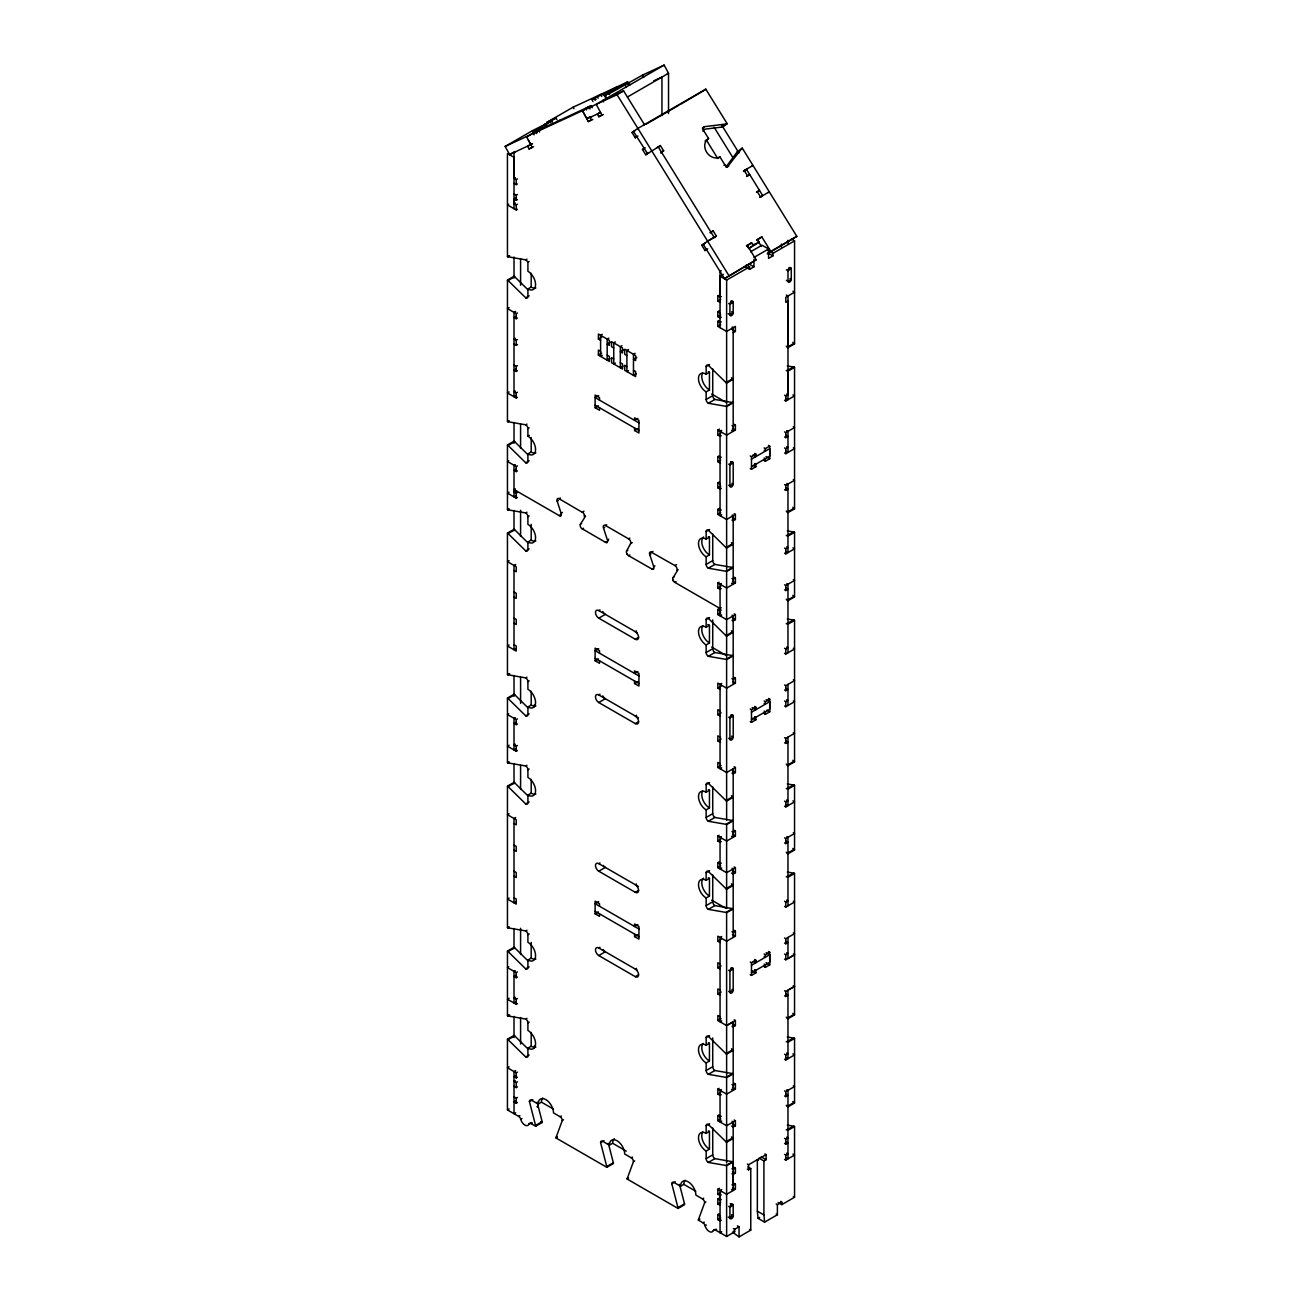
<?xml version="1.0" encoding="UTF-8"?>
<svg xmlns="http://www.w3.org/2000/svg" width="1302" height="1302" viewBox="0 0 1302 1302"><rect width="100%" height="100%" fill="white"/><g stroke="black" fill="none" stroke-linecap="round" stroke-linejoin="round"><path stroke-width="1.5" d="M527.88 1048.859L514.664 1035.887A3.092 1.79 60 0 0 514.03 1035.416L507.454 1039.208L507.438 1109.922L518.652 1116.4A3.092 1.79 60 0 1 520.719 1119.281A6.201 3.581 60 0 0 524.852 1125.042A6.201 3.581 60 0 0 528.986 1124.049A3.092 1.79 60 0 1 531.053 1123.561L532.274 1122.845M517.447 204.202L516.227 204.902L514.03 203.649L514.03 199.011L516.08 197.823M517.447 178.895L516.227 179.595L514.03 178.341L514.03 152.529L515.267 151.813M720.055 1205.261L717.841 1203.992L717.841 1198.93L720.039 1200.2L720.039 1195.562L721.259 1194.845M720.055 302.341L717.841 301.071L717.841 296.01L720.039 297.279L720.039 271.467L721.259 270.751M731.545 1189.54L733.189 1190.5L733.189 1161.937L726.614 1165.746L726.63 1236.477L734.67 1231.838L734.67 1229.316L739.048 1226.777L739.048 1236.9L732.473 1232.148M786.245 511.051L787.336 512.125A3.092 1.79 60 0 0 787.97 512.597L794.545 508.805L794.545 367.343L787.97 371.151L787.97 399.698L785.773 398.428M791.274 238.966L794.562 240.87L794.545 343.858L787.97 347.65L787.987 296.026L786.343 295.066M649.552 553.285L649.552 553.285A2.995 1.725 60 0 1 649.617 552.845L649.649 552.699M673.46 580.985A3.027 1.758 60 0 1 673.167 580.48L672.841 579.618A3.092 1.79 60 0 1 672.695 578.267L678.098 569.576M606.878 542.543A3.19 1.839 60 0 0 607.171 542.381L607.627 541.502A3.092 1.79 60 0 0 607.643 540.721L603.477 527.928A3.092 1.79 60 0 1 605.056 525.259L629.012 539.093A3.092 1.79 60 0 1 630.591 543.569L626.474 551.267A3.092 1.79 60 0 0 628.329 555.498L652.416 569.316A3.092 1.79 60 0 0 653.864 567.086L649.747 554.636A3.092 1.79 60 0 1 650.805 551.869L675.282 565.8A3.092 1.79 60 0 1 676.861 570.292M607.318 542.218L607.171 542.381A3.092 1.79 60 0 1 605.739 542.462L581.636 528.449A3.092 1.79 60 0 1 580.204 524.56L585.542 516.145M608.327 1143.319L613.34 1162.751A3.092 1.79 60 0 1 613.437 1163.532L606.862 1167.324L556.019 1137.981A3.092 1.79 60 0 1 556.1 1137.313L562.285 1120.501L563.506 1119.785M679.514 1184.413L684.527 1203.862A3.092 1.79 60 0 1 684.624 1204.627L678.049 1208.435L627.206 1179.075A3.092 1.79 60 0 1 627.287 1178.408L633.472 1161.612L634.692 1160.896M716.637 1229.283L715.416 1229.999A3.092 1.79 60 0 0 713.35 1230.504A6.201 3.581 60 0 1 709.216 1231.48A6.201 3.581 60 0 1 705.082 1225.719A3.092 1.79 60 0 0 703.015 1222.838L698.393 1220.169A3.092 1.79 60 0 1 698.49 1219.502L704.659 1202.706L705.896 1201.99M561.178 515.299L561.048 515.494A3.141 1.807 60 0 1 560.495 515.869M725.898 167.112L737.323 151.716A3.092 2.523 54.8 0 1 737.876 151.244M727.021 167.372L741.717 148.607A3.092 2.523 54.8 0 1 742.286 148.135L796.824 236.346L768.115 253.467M637.589 128.572L705.798 89.154L727.167 123.69L722.756 126.799A3.092 2.523 54.8 0 1 722.073 127.043L702.624 129.468M532.502 143.806L509.57 154.58L505.176 146.41L617.034 94.688L637.866 128.377L632.007 132.511L635.262 137.784L637.947 136.026M707.328 241.342L716.377 236.101L713.122 230.828L710.095 232.667M643.334 125.366L644.441 124.585L623.609 90.896L602.777 100.531L603.51 101.898M703.601 90.717L680.181 104.518M703.877 90.522L705.798 89.154M648.868 152.79L645.759 154.775L642.504 149.502L643.969 148.461M645.759 154.775L660.391 145.58L663.646 150.837L660.895 152.773M657.103 147.614L658.194 146.833L714.18 237.355L713.073 238.136M658.194 147.126L660.391 145.58M660.635 152.692L663.646 150.837M702.315 128.068L704.236 126.701L726.467 123.95A3.092 2.523 54.8 0 0 727.167 123.69M702.852 131.193L703.682 130.607A3.092 2.523 54.8 0 1 704.236 126.701M722.073 127.043L726.467 123.95M705.066 141.023A10.855 8.837 54.8 0 1 706.368 140.063L708.565 138.5L703.682 130.607M728.664 166.217A3.092 2.523 54.8 0 1 724.856 164.849L719.973 156.94L717.76 158.486L706.368 140.063M737.323 151.716L742.286 148.135M724.026 165.419L724.856 164.849M743.409 171.115L746.42 169.26L762.712 195.609L760.514 197.155M751.889 166.249L752.995 165.468L744.223 170.529L747.494 175.803L746.664 176.388M746.925 176.47L749.675 174.533L747.494 175.803M756.429 192.175L759.457 190.336L756.983 192.078M759.684 197.448L769.287 191.801L768.18 192.582M710.371 232.765L713.122 230.828M707.702 248.812L705 250.554L701.745 245.297L708.158 240.837M714.18 237.648L716.377 236.101M705 250.554L706.465 249.528M746.388 245.899L751.596 242.79L753.223 245.427L748.829 248.519L748.015 247.217M746.648 246.208L751.596 242.79M756.608 240.007L761.816 236.883L770.784 251.367L767.203 253.89M757.146 240.138L761.816 236.883M748.829 248.519L759.066 242.042L757.438 239.422M703.21 244.255L724.482 278.661L756.169 259.814L747.218 245.313M756.169 259.814L724.482 278.661M633.472 131.486L647.501 153.538M628.752 84.012L627.662 81.961L603.64 95.371L609.727 93.418L642.781 74.979L664.134 65.1L668.528 73.286L668.528 113.551M708.695 240.528L709.802 239.893M710.339 239.568L711.445 238.933M711.982 238.624L713.089 237.989M505.176 146.41L532.469 130.656L545.798 123.983L546.628 125.513M547.898 123.755L547.068 122.209L573.108 107.187L627.662 81.961M545.001 126.261L544.171 124.732L550.03 121.363L556.035 118.075L556.865 119.605M534.764 130.884L549.379 122.453M526.724 137.084L535.22 131.502L536.326 133.553M592.98 101.556L591.889 99.505L600.661 94.444L601.752 96.494M591.889 99.505L597.341 96.739L598.155 98.268M604.258 93.532L616.936 86.925L617.766 88.455M582.987 110.377L582.71 111.191M592.784 119.377L588.309 121.591L582.433 110.686L591.206 105.625L592.296 107.675M664.134 65.1L596.202 104.323L602.061 115.227L603.298 114.527M509.57 154.58L514.697 151.634M531.704 143.887L527.603 146.263L529.068 148.981L533.56 146.768M617.034 94.688L623.609 90.896M529.068 148.981L531.932 147.321M586.567 118.352L590.669 116.659M591.32 116.643L590.099 117.359L591.564 120.093M599.799 112.59L597.341 114.006L598.806 116.741L602.061 115.227M627.483 96.983L668.528 73.286L667.194 73.905M588.309 121.591L591.596 119.703M598.806 116.741L602.094 114.836M514.03 178.341L515.267 177.625M514.013 183.387L516.227 184.656L517.447 183.956M514.013 193.933L516.227 195.202L517.447 194.503M646.199 124.129L678.765 105.332M632.007 132.511L634.871 130.851M508.691 204.202L507.454 204.902L516.227 209.964L517.447 209.264M514.03 199.011L516.227 200.264L517.447 199.564M514.03 203.649L515.267 202.933M635.262 137.784L637.313 136.596M642.504 149.502L645.206 147.761M514.013 208.694L514.013 157.33L507.438 153.538L507.454 256.559L508.691 255.843M507.454 256.559A3.092 1.79 60 0 0 508.089 256.803L509.733 255.859M508.089 256.803L525.715 259.863L526.952 259.147M527.88 289.695L514.664 276.724A3.092 1.79 60 0 0 514.03 276.252L507.454 280.044A3.092 1.79 60 0 1 508.089 280.516L525.715 297.816A3.092 1.79 60 0 0 527.912 296.563L527.912 288.963A10.855 6.266 60 0 0 535.578 284.536A10.855 6.266 60 0 0 527.912 271.255L527.912 262.207L529.149 261.49M508.089 280.516L514.664 276.724M527.912 288.963L531.2 287.075A10.855 6.266 60 0 0 535.887 287.921M743.849 171.506L747.136 169.602M509.082 307.63L507.438 308.59L516.227 313.652L517.447 312.952M525.715 297.816L529.149 295.847M515.657 311.438L514.013 312.382L514.013 396.736L516.194 395.466M516.08 316.272L514.03 317.46L516.227 318.713L517.447 318.014M515.267 338.26L514.03 338.959L516.227 340.229L517.447 339.513M514.03 344.021L516.227 345.29L517.447 344.574M701.745 245.297L704.854 243.311M514.03 365.113L516.227 366.383L517.447 365.667M516.08 368.987L514.03 370.175L516.227 371.444L517.447 370.728M753.223 245.427L759.066 242.042M602.24 334.354L600.596 335.298L600.596 356.39L602.24 355.43M610.459 342.263L607.171 344.151L609.369 345.421L609.369 340.359L598.399 334.028L598.399 339.09L601.687 337.202M750.636 251.758L761.995 245.199L768.571 248.991L768.571 258.398L772.949 255.876L772.949 253.337L794.562 240.87M509.082 391.983L507.438 392.944L516.227 398.005L517.447 397.305M515.267 390.974L514.03 391.69L516.227 392.944L517.447 392.244M608.815 338.146L607.171 339.09L607.171 360.182L609.906 358.603M720.055 327.648L720.055 276.284L723.326 274.397M753.956 257.438L768.571 248.991M770.784 251.367L796.824 236.346M615.39 341.938L613.747 342.898L613.747 363.974L615.39 363.03M720.055 276.284L726.63 280.093L749.578 266.845L749.578 269.368L753.956 266.845L753.956 259.31M600.596 351.328L598.399 350.059L598.399 355.12L601.687 353.216M621.965 345.73L620.322 346.69L620.322 367.766L623.056 366.188M623.609 349.847L620.322 351.752L622.502 353.005L622.502 347.943L611.549 341.629L611.549 346.69L613.747 347.943M717.841 296.01L719.485 295.049M628.54 349.538L626.897 350.482L626.897 371.575L628.54 370.614M720.039 297.279L721.259 296.563M507.454 280.044L507.454 421.506L508.691 420.79M507.454 421.506A3.092 1.79 60 0 0 508.089 421.75L509.31 421.051M717.841 301.071L720.722 299.411M635.116 353.33L633.472 354.274L633.472 375.367L636.206 373.788M636.759 357.448L633.472 359.336L635.653 360.605L635.653 355.544L624.7 349.213L624.7 354.274L626.897 355.544M721.259 317.232L720.039 317.932L717.841 316.679L717.841 311.617L719.485 310.657M508.089 421.75L525.715 424.81L526.952 424.094M717.841 316.679L720.722 315.019M527.88 454.642L514.664 441.671A3.092 1.79 60 0 0 514.03 441.199L507.454 444.991A3.092 1.79 60 0 1 508.089 445.463L525.715 462.763A3.092 1.79 60 0 0 527.912 461.51L527.912 453.91A10.855 6.266 60 0 0 535.578 449.483A10.855 6.266 60 0 0 527.912 436.203L527.912 428.602L529.149 427.902M733.205 332.71L735.386 331.44L735.386 326.379L726.614 331.44L717.841 326.379L717.841 321.317L719.078 320.601M733.205 312.773A2.327 1.335 -60 0 1 731.561 315.621A2.327 1.335 -60 0 1 729.917 314.677L729.917 304.131A2.327 1.335 -60 0 1 731.561 301.283A2.327 1.335 -60 0 1 733.205 302.227L733.172 312.871L729.901 314.775L728.274 313.717M787.987 281.265L791.274 279.36L791.274 268.7A2.327 1.335 -60 0 0 789.63 267.756A2.327 1.335 -60 0 0 787.987 270.604L787.987 281.265L786.343 280.304M721.259 321.871L720.039 322.57L717.841 321.317M508.089 445.463L514.664 441.671M527.912 436.203L529.344 435.373M717.841 326.379L720.722 324.719M598.627 395.564L595.112 397.582L638.94 422.89M599.506 400.121L599.506 397.582L595.112 395.059L595.112 407.705L598.399 405.817M508.691 460.778L507.438 461.478L516.227 466.539L517.447 465.839M527.912 453.91L531.2 452.022A10.855 6.266 60 0 0 535.887 452.868M515.25 464.554L514.013 465.27L514.013 496.908L516.194 495.639M525.715 462.763L529.149 460.794M516.08 469.159L514.03 470.347L516.227 471.601L517.447 470.901M708.337 403.262L714.912 399.47L732.554 402.513A3.109 1.79 60 0 1 733.189 402.774L726.614 406.566A3.109 1.79 60 0 0 725.979 406.322L708.337 403.262A3.092 1.79 60 0 1 706.156 399.47L706.156 391.869A10.855 6.266 60 0 1 698.474 378.589A10.855 6.266 60 0 1 706.156 374.162L706.156 366.562L709.574 364.593M706.156 374.162L709.444 372.258L709.444 389.982L706.156 391.869M509.082 492.156L507.438 493.1L516.227 498.178L517.447 497.462M515.267 488.82L514.03 489.536L559.453 515.738A3.092 1.79 60 0 0 561.357 513.997L557.191 501.205A3.092 1.79 60 0 1 558.77 498.536L583.263 512.874A3.092 1.79 60 0 1 584.305 516.861M637.85 418.463L634.562 420.367L634.562 417.828L638.94 420.367L638.94 433.013L634.562 430.49L634.562 427.951M516.08 490.659L514.03 491.847L516.227 493.116L517.447 492.4M634.562 430.49L637.85 428.586M725.979 382.609L732.554 378.817A3.092 1.79 60 0 0 733.189 379.289L726.614 383.081A3.092 1.79 60 0 1 725.979 382.609L708.337 365.309A3.092 1.79 60 0 0 706.156 366.562M786.245 346.104L787.336 347.178L793.911 343.386A3.092 1.79 60 0 0 794.545 343.858M507.454 444.991L507.454 509.603L508.691 508.903M507.454 509.603A3.092 1.79 60 0 0 508.089 509.863L509.31 509.147M706.156 399.47L712.731 395.662L712.731 368.938M508.089 509.863L525.715 512.923L526.952 512.207M527.88 542.755L514.664 529.768A3.092 1.79 60 0 0 514.03 529.312L507.454 533.104A3.092 1.79 60 0 1 508.089 533.576L525.715 550.876A3.092 1.79 60 0 0 527.912 549.607L527.912 542.023A10.855 6.266 60 0 0 535.578 537.596A10.855 6.266 60 0 0 527.912 524.315L527.912 516.715L529.149 515.999M559.176 498.731L560.413 498.015M557.191 501.205L558.428 500.489M725.979 406.322L732.554 402.513M786.245 370.696L793.911 367.099A3.109 1.79 60 0 1 794.545 367.343M508.089 533.576L514.664 529.768M561.178 513.134L562.399 512.418M559.193 515.608L560.43 514.892M721.259 435.682L720.039 436.382L717.841 435.128L717.841 430.067L719.485 429.107M527.912 542.023L531.2 540.118A10.855 6.266 60 0 0 535.887 540.981M721.699 430.392L720.055 431.336L720.055 515.69L721.699 514.746M582.336 512.093L583.98 511.149M717.841 435.128L720.722 433.468M717.841 430.067L726.63 435.128L735.386 430.067L735.386 425.005L733.205 426.275L731.968 425.559M784.569 395.206L785.806 395.906L787.987 394.652L787.987 301.087L785.806 302.341L785.806 297.279L794.562 292.218L792.918 291.274M509.082 560.69L507.438 561.634L516.227 566.712L516.227 571.773L514.03 570.504M525.715 550.876L529.149 548.907M784.569 400.267L785.806 400.967L794.562 395.906L792.902 394.945M580.334 524.201L581.571 523.485M515.657 564.482L514.013 565.442L514.013 649.796L516.194 648.526M582.319 528.954L583.54 528.238M720.039 462.959L717.841 461.689L717.841 456.628L719.078 455.928M721.259 457.181L720.039 457.897L717.841 456.628M605.446 525.438L606.683 524.739M717.841 461.689L720.722 460.029M603.477 527.928L604.714 527.212M784.569 431.89L785.806 432.606L794.562 427.544L793.309 426.828M608.685 539.142L607.643 540.721M750.245 455.928L751.482 456.644L755.86 454.105L755.86 456.644L752.979 454.968M764.128 447.904L765.364 448.62L769.742 446.098L769.742 458.743L765.364 461.282L764.128 460.566M784.569 436.951L785.806 437.667L787.987 436.398L785.936 435.21M605.463 542.332L606.699 541.616M751.449 459.167L769.71 448.62L769.71 456.205L751.449 466.751M721.259 488.396L720.039 489.113L717.841 487.843L717.841 482.782L719.078 482.065M628.606 538.816L629.842 538.1M717.841 487.843L720.722 486.183M784.569 447.921L785.806 448.637L787.987 447.367L786.75 446.651M750.245 468.574L751.482 469.29L755.86 466.751L755.86 464.228L754.623 463.512M784.569 452.982L785.806 453.698L794.562 448.637L793.309 447.904M630.591 543.569L632.235 542.625M626.62 550.909L627.841 550.209M628.589 555.677L629.826 554.961M726.63 519.482L717.841 514.42L717.841 509.359L719.485 508.398M721.259 509.912L720.039 510.612L717.841 509.359M651.732 552.162L652.969 551.446M717.841 514.42L720.722 512.76M649.747 554.636L650.984 553.936M509.082 645.043L507.438 645.987L516.227 651.065L516.227 646.004L514.03 644.734M708.337 568.209L714.912 564.417L732.554 567.46A3.092 1.79 60 0 1 733.189 567.721L726.614 571.513A3.092 1.79 60 0 0 725.979 571.269L708.337 568.209A3.092 1.79 60 0 1 706.156 564.417L706.156 556.817A10.855 6.266 60 0 1 698.49 543.536A10.855 6.266 60 0 1 706.156 539.109L706.156 531.509L709.574 529.54M726.614 519.482L735.386 514.42L735.386 519.482L733.205 520.751L731.968 520.035M784.569 484.621L785.806 485.32L794.562 480.259L793.325 479.559M653.734 566.565L654.955 565.849M784.569 489.682L785.806 490.382L787.987 489.129L785.936 487.941M652.986 568.323L652.009 569.186M706.156 539.109L709.444 537.205L709.444 554.929L706.156 556.817M674.892 565.524L676.535 564.58M636.532 630.949L635.295 631.665A4.655 2.685 60 0 1 638.582 637.362L635.295 639.249L598.774 618.173A4.655 2.685 60 0 1 595.486 612.477A4.655 2.685 60 0 1 598.774 610.573L599.994 609.857M598.774 618.173L605.349 614.365A4.655 2.685 60 0 1 602.793 611.501M672.89 577.632L674.127 576.916M725.979 547.556L732.554 543.764A3.092 1.79 60 0 0 733.189 544.236L726.614 548.028A3.092 1.79 60 0 1 725.979 547.556L708.337 530.256A3.092 1.79 60 0 0 706.156 531.509M787.336 512.125L793.911 508.333A3.092 1.79 60 0 0 794.545 508.805M507.454 533.104L507.454 674.55L508.691 673.85M507.454 674.55A3.092 1.79 60 0 0 508.089 674.81L509.733 673.866M673.02 580.139L673.085 580.318A3.092 1.79 60 0 0 674.599 582.222L676.096 581.685M706.156 564.417L712.731 560.625L712.731 533.885M508.089 674.81L525.715 677.87L526.952 677.154M527.88 707.702L514.664 694.715A3.092 1.79 60 0 0 514.03 694.259L507.454 698.051A3.092 1.79 60 0 1 508.089 698.523L525.715 715.823A3.092 1.79 60 0 0 527.912 714.554L527.912 706.97A10.855 6.266 60 0 0 535.578 702.543A10.855 6.266 60 0 0 527.912 689.263L527.912 681.662L529.149 680.946M725.979 571.269L732.554 567.46M786.245 535.643L793.911 532.046A3.092 1.79 60 0 1 794.545 532.29L794.545 596.918L787.97 600.71A3.092 1.79 60 0 1 787.336 600.238L786.245 599.164M794.545 532.29L787.97 536.098A3.092 1.79 60 0 0 787.336 535.838M508.089 698.523L514.664 694.715M598.627 648.624L595.112 650.642L638.94 675.95M721.259 588.569L720.039 589.269L717.841 588.016L717.841 582.954L719.078 582.238M721.292 583.508L720.055 584.224L720.055 615.862L721.699 614.918M717.841 588.016L720.722 586.356M717.841 582.954L726.63 588.016L735.386 582.954L735.386 577.909L733.205 579.162L731.968 578.462M784.569 548.093L785.806 548.793L787.987 547.54L786.75 546.824M599.506 653.181L599.506 650.642L595.112 648.119L595.112 660.765L598.399 658.861M508.691 713.822L507.438 714.538L516.227 719.599L517.447 718.883M784.569 553.155L785.806 553.855L794.562 548.793L792.902 547.833M527.912 706.97L531.2 705.066A10.855 6.266 60 0 0 535.887 705.928M515.25 717.614L514.013 718.33L514.013 749.952L516.194 748.699M525.715 715.823L529.149 713.854M516.08 722.219L514.03 723.391L516.227 724.661L517.447 723.945M731.968 620.208L733.205 620.924L735.386 619.654L735.386 614.593L726.614 619.638L717.841 614.577L717.841 609.515L719.485 608.571M721.259 607.757L720.039 608.473L674.875 582.385M721.259 610.068L720.039 610.784L717.841 609.515M708.337 656.322L714.912 652.514L732.554 655.573A3.092 1.79 60 0 1 733.189 655.834L726.614 659.626A3.092 1.79 60 0 0 725.979 659.365L708.337 656.322A3.092 1.79 60 0 1 706.156 652.514L706.156 644.929A10.855 6.266 60 0 1 698.49 631.649A10.855 6.266 60 0 1 706.156 627.222L706.156 619.622L709.574 617.653M717.841 614.577L720.722 612.917M706.156 627.222L709.444 625.318L709.444 643.025L706.156 644.929M509.082 745.216L507.438 746.16L516.227 751.238L517.447 750.522M784.569 584.777L785.806 585.493L794.562 580.432L793.325 579.715M637.85 671.523L634.562 673.411L634.562 670.888L638.94 673.411L638.94 686.073L634.562 683.534L634.562 681.011M636.532 715.303L635.295 716.019A4.655 2.685 60 0 1 638.582 721.715L635.295 723.603L598.774 702.527A4.655 2.685 60 0 1 595.486 696.83A4.655 2.685 60 0 1 598.774 694.926L599.994 694.21M515.267 744.191L514.03 744.907L516.227 746.176L517.447 745.46M784.569 589.839L785.806 590.555L787.987 589.285L785.936 588.097M598.774 702.527L605.349 698.718A4.655 2.685 60 0 1 602.793 695.854M634.562 683.534L637.85 681.646M725.979 635.669L732.554 631.877A3.092 1.79 60 0 0 733.189 632.333L726.614 636.141A3.092 1.79 60 0 1 725.979 635.669L708.337 618.352A3.092 1.79 60 0 0 706.156 619.622M787.336 600.238L793.911 596.446A3.092 1.79 60 0 0 794.545 596.918M507.454 698.051L507.454 762.663L508.691 761.947M507.454 762.663A3.092 1.79 60 0 0 508.089 762.923L509.31 762.207M706.156 652.514L712.731 648.721L712.731 619.947M508.089 762.923L525.715 765.983L526.952 765.267M527.88 795.815L514.664 782.827A3.092 1.79 60 0 0 514.03 782.356L507.454 786.164A3.092 1.79 60 0 1 508.089 786.62L525.715 803.936A3.092 1.79 60 0 0 527.912 802.667L527.912 795.083A10.855 6.266 60 0 0 535.578 790.656A10.855 6.266 60 0 0 527.912 777.359L527.912 769.775L529.149 769.059M725.979 659.365L732.554 655.573M786.245 623.756L793.911 620.143A3.092 1.79 60 0 1 794.545 620.403L794.545 761.865L787.97 765.657A3.092 1.79 60 0 1 787.336 765.185L786.245 764.111M794.545 620.403L787.97 624.195A3.092 1.79 60 0 0 787.336 623.951M508.089 786.62L514.664 782.827M527.912 795.083L531.2 793.178A10.855 6.266 60 0 0 535.887 794.041M721.699 683.452L720.055 684.396L720.055 768.75L721.699 767.806M734.165 677.349L735.386 678.065L735.386 683.127L726.614 688.172L717.841 683.111L717.841 688.172L721.129 686.284M735.386 678.065L733.205 679.335L731.968 678.619M784.569 648.25L785.806 648.966L787.987 647.696L786.75 646.996M525.715 803.936L529.149 801.951M509.082 813.75L507.438 814.694L516.227 819.772L516.227 824.833L514.03 823.564M784.569 653.311L785.806 654.027L794.562 648.966L793.325 648.25M515.657 817.542L514.013 818.486L514.013 902.839L516.194 901.586M720.039 710.957L717.841 709.688L717.841 714.749L721.129 712.845M784.569 684.95L785.806 685.666L794.562 680.604L793.325 679.888M750.245 708.988L751.482 709.688L755.86 707.165L755.86 709.688L752.165 707.556M764.128 700.964L765.364 701.68L769.742 699.141L769.742 711.803L765.364 714.326L764.128 713.626M784.569 690.011L785.806 690.727L787.987 689.458L785.936 688.27M751.449 712.227L769.71 701.68L769.71 709.264L751.449 719.811M720.039 737.111L717.841 735.842L717.841 740.903L721.129 738.999M784.569 700.981L785.806 701.68L787.987 700.427L786.75 699.711M750.245 721.633L751.482 722.35L755.86 719.811L755.86 717.288L754.623 716.572M784.569 706.042L785.806 706.742L794.562 701.68L793.325 700.981M731.968 773.095L733.205 773.811L735.386 772.542L735.386 767.48L726.614 772.525L717.841 767.464L721.129 765.576M509.082 898.103L507.438 899.047L516.227 904.125L516.227 899.064L514.03 897.794M708.337 821.269L714.912 817.461L732.554 820.52A3.092 1.79 60 0 1 733.189 820.781L726.614 824.573A3.092 1.79 60 0 0 725.979 824.312L708.337 821.269A3.092 1.79 60 0 1 706.156 817.461L706.156 809.877A10.855 6.266 60 0 1 698.49 796.596A10.855 6.266 60 0 1 706.156 792.169L706.156 784.569L709.574 782.6M784.569 737.664L785.806 738.38L794.562 733.319L793.325 732.603M784.569 742.726L785.806 743.442L787.987 742.173L785.936 740.984M706.156 792.169L709.444 790.265L709.444 807.972L706.156 809.877M636.532 884.009L635.295 884.725A4.655 2.685 60 0 1 638.582 890.422L635.295 892.309L598.774 871.217A4.655 2.685 60 0 1 595.486 865.537A4.655 2.685 60 0 1 598.774 863.633L599.994 862.917M598.774 871.217L605.349 867.425A4.655 2.685 60 0 1 603.265 865.391M725.979 800.616L732.554 796.824A3.092 1.79 60 0 0 733.189 797.28L726.614 801.088A3.092 1.79 60 0 1 725.979 800.616L708.337 783.299A3.092 1.79 60 0 0 706.156 784.569M787.336 765.185L793.911 761.393A3.092 1.79 60 0 0 794.545 761.865M507.454 786.164L507.454 927.61L508.691 926.894M507.454 927.61A3.092 1.79 60 0 0 508.089 927.87L509.31 927.154M706.156 817.461L712.731 813.669L712.731 786.945M508.089 927.87L525.715 930.93L526.952 930.214M527.88 960.762L514.664 947.775A3.092 1.79 60 0 0 514.03 947.303L507.454 951.111A3.092 1.79 60 0 1 508.089 951.567L525.715 968.883A3.092 1.79 60 0 0 527.912 967.614L527.912 960.03A10.855 6.266 60 0 0 535.578 955.603A10.855 6.266 60 0 0 527.912 942.306L527.912 934.722L529.149 934.006M725.979 824.312L732.554 820.52M786.245 788.703L793.911 785.09A3.092 1.79 60 0 1 794.545 785.35L794.545 849.962L787.97 853.77A3.092 1.79 60 0 1 787.336 853.298L786.245 852.208M794.545 785.35L787.97 789.142A3.092 1.79 60 0 0 787.336 788.898M508.089 951.567L514.664 947.775M598.627 901.668L595.112 903.702L638.94 929.01M721.259 841.613L720.039 842.329L717.841 841.059L717.841 835.998L719.078 835.298M721.292 836.568L720.055 837.284L720.055 868.922L721.699 867.962M717.841 841.059L720.722 839.399M717.841 835.998L726.63 841.076L735.386 836.014L735.386 830.953L733.205 832.222L731.968 831.506M784.569 801.137L785.806 801.853L787.987 800.584L786.75 799.884M599.506 906.225L599.506 903.702L595.112 901.163L595.112 913.825L598.399 911.921M508.691 966.881L507.438 967.581L516.227 972.659L517.447 971.943M784.569 806.198L785.806 806.914L794.562 801.853L792.902 800.893M527.912 960.03L531.2 958.126A10.855 6.266 60 0 0 535.887 958.988M515.25 970.674L514.013 971.373L514.013 1003.012L516.194 1001.743M525.715 968.883L529.149 966.898M516.08 975.263L514.03 976.451L516.227 977.721L517.447 977.005M731.561 873.024L733.205 873.984L735.386 872.714L735.386 867.653L726.614 872.698L717.841 867.637L717.841 862.575L719.078 861.859M721.259 863.128L720.039 863.844L717.841 862.575M708.337 909.366L714.912 905.574L732.554 908.633A3.092 1.79 60 0 1 733.189 908.894L726.614 912.686A3.092 1.79 60 0 0 725.979 912.425L708.337 909.366A3.092 1.79 60 0 1 706.156 905.574L706.156 897.989A10.855 6.266 60 0 1 698.49 884.693A10.855 6.266 60 0 1 706.156 880.266L706.156 872.682L709.574 870.696M717.841 867.637L720.722 865.976M706.156 880.266L709.444 878.378L709.444 896.085L706.156 897.989M509.082 998.276L507.438 999.22L516.227 1004.281L517.447 1003.582M784.569 837.837L785.806 838.553L794.562 833.492L793.325 832.775M637.85 924.583L634.562 926.471L634.562 923.948L638.94 926.471L638.94 939.133L634.562 936.594L634.562 934.071M636.532 968.362L635.295 969.079A4.655 2.685 60 0 1 638.582 974.759L635.295 976.663L598.774 955.57A4.655 2.685 60 0 1 595.486 949.874A4.655 2.685 60 0 1 598.774 947.986L599.994 947.27M515.267 997.251L514.03 997.967L516.227 999.236L517.447 998.52M784.569 842.899L785.806 843.615L787.987 842.345L785.936 841.157M598.774 955.57L605.349 951.778A4.655 2.685 60 0 1 603.265 949.728M634.562 936.594L637.85 934.706M725.979 888.729L732.554 884.921A3.092 1.79 60 0 0 733.189 885.393L726.614 889.185A3.092 1.79 60 0 1 725.979 888.729L708.337 871.412A3.092 1.79 60 0 0 706.156 872.682M787.336 853.298L793.911 849.506A3.092 1.79 60 0 0 794.545 849.962M507.454 951.111L507.454 1015.723L508.691 1015.007M507.454 1015.723A3.092 1.79 60 0 0 508.089 1015.983L509.733 1015.023M706.156 905.574L712.731 901.781L712.731 875.058M508.089 1015.983L525.715 1019.027L526.952 1018.327M507.454 1039.208A3.092 1.79 60 0 1 508.089 1039.68L525.715 1056.996A3.092 1.79 60 0 0 527.912 1055.727L527.912 1048.126A10.855 6.266 60 0 0 535.578 1043.699A10.855 6.266 60 0 0 527.912 1030.419L527.912 1022.835L529.149 1022.119M725.979 912.425L732.554 908.633M786.245 876.816L793.911 873.203A3.092 1.79 60 0 1 794.545 873.463L794.545 1014.909L787.97 1018.717A3.092 1.79 60 0 1 787.336 1018.245L786.245 1017.155M794.545 873.463L787.97 877.255A3.092 1.79 60 0 0 787.336 876.995M508.089 1039.68L514.664 1035.887M527.912 1048.126L531.2 1046.238A10.855 6.266 60 0 0 535.887 1047.101M721.699 936.496L720.055 937.456L720.055 1021.81L721.699 1020.849M733.742 930.181L735.386 931.125L735.386 936.187L726.614 941.232L717.841 936.171L717.841 941.232L721.129 939.344M735.386 931.125L733.205 932.395L731.968 931.679M784.569 901.309L785.806 902.026L787.987 900.756L786.75 900.04M525.715 1056.996L529.149 1055.011M509.082 1066.81L507.438 1067.754L516.227 1072.832L517.447 1072.116M784.569 906.371L785.806 907.087L794.562 902.026L793.325 901.309M515.657 1070.602L514.013 1071.546L514.03 1113.731L515.673 1112.787M516.08 1075.436L514.03 1076.624L516.227 1077.893L517.447 1077.177M515.267 1080.546L514.03 1081.262L516.227 1082.532L517.447 1081.816M720.039 964.017L717.841 962.748L717.841 967.809L721.129 965.905M514.013 1086.307L516.227 1087.593L517.447 1086.877M784.569 938.01L785.806 938.709L794.562 933.648L793.325 932.948M514.013 1096.854L516.227 1098.123L517.447 1097.423M750.245 962.032L751.482 962.748L755.86 960.209L755.86 962.748L753.402 961.332M764.128 954.024L765.364 954.74L769.742 952.201L769.742 964.863L765.364 967.386L764.128 966.67M784.569 943.071L785.806 943.771L787.987 942.518L785.936 941.33M516.08 1100.743L514.03 1101.931L516.227 1103.185L517.447 1102.485M751.449 965.27L769.71 954.724L769.71 962.324L751.449 972.871M507.438 1109.922L509.082 1108.978M537.14 1102.224L542.153 1121.657A3.092 1.79 60 0 1 542.25 1122.438L535.675 1126.23A3.092 1.79 60 0 0 535.578 1125.449L529.409 1101.525L532.827 1099.555M720.039 990.155L717.841 988.902L717.841 993.947L721.129 992.059M784.569 954.024L785.806 954.74L787.987 953.471L786.75 952.771M750.245 974.693L751.482 975.393L755.86 972.871L755.86 970.332L754.623 969.632M729.901 992.059L733.189 990.155L733.189 969.079L729.901 970.966L728.681 970.267M793.325 954.024L794.562 954.74L787.97 958.532L787.97 937.44M784.569 959.086L785.806 959.802L794.562 954.74M529.409 1101.525A3.092 1.79 60 0 1 531.607 1100.255L538.165 1104.063L541.453 1102.159A10.855 6.266 60 0 1 542.706 1098.042M518.652 1116.4L519.889 1115.7M520.719 1119.281L521.956 1118.581M528.986 1124.049L531.037 1122.877M535.578 1125.449L542.153 1121.657M731.968 1026.155L733.205 1026.871L735.386 1025.602L735.386 1020.54L726.63 1025.602L717.841 1020.524L721.129 1018.62M538.165 1104.063A10.855 6.266 60 0 1 545.847 1099.62A10.855 6.266 60 0 1 553.513 1112.917L560.088 1116.709L561.325 1115.993M726.614 1025.585L733.189 1021.793L733.189 1090.327L731.545 1089.383M794.545 986.363L787.97 990.155L787.97 1058.689L785.773 1057.436M708.337 1074.313L714.912 1070.521L732.554 1073.58A3.092 1.79 60 0 1 733.189 1073.841L726.614 1077.633A3.092 1.79 60 0 0 725.979 1077.372L708.337 1074.313A3.092 1.79 60 0 1 706.156 1070.521L706.156 1062.937A10.855 6.266 60 0 1 698.49 1049.64A10.855 6.266 60 0 1 706.156 1045.213L706.156 1037.629L709.574 1035.643M784.569 990.724L785.806 991.44L794.562 986.379L793.325 985.663M784.569 995.786L785.806 996.502L787.987 995.233L785.936 994.044M706.156 1045.213L709.444 1043.325L709.444 1061.032L706.156 1062.937M556.1 1137.313L557.337 1136.597M556.019 1137.981L557.256 1137.264M725.979 1053.676L732.554 1049.868A3.092 1.79 60 0 0 733.189 1050.34L726.614 1054.132A3.092 1.79 60 0 1 725.979 1053.676L708.337 1036.359A3.092 1.79 60 0 0 706.156 1037.629M787.336 1018.245L793.911 1014.453A3.092 1.79 60 0 0 794.545 1014.909M706.156 1070.521L712.731 1066.729L712.731 1037.938M606.862 1167.324A3.092 1.79 60 0 0 606.765 1166.559L600.596 1142.619L604.014 1140.65M725.979 1077.372L732.554 1073.58M786.245 1041.763L793.911 1038.15A3.092 1.79 60 0 1 794.545 1038.41L794.545 1103.022L787.97 1106.814A3.092 1.79 60 0 1 787.336 1106.358L786.245 1105.268M600.596 1142.619A3.092 1.79 60 0 1 602.793 1141.366L609.369 1145.158L612.64 1143.254A10.855 6.266 60 0 1 614.365 1138.664M794.545 1038.41L787.97 1042.202A3.092 1.79 60 0 0 787.336 1041.942M721.259 1094.673L720.039 1095.389L717.841 1094.119L717.841 1089.058L719.078 1088.342M721.292 1089.628L720.055 1090.344L720.055 1121.966L721.699 1121.022M717.841 1094.119L720.722 1092.459M717.841 1089.058L726.63 1094.136L735.386 1089.074L735.386 1084.013L733.205 1085.282L731.968 1084.566M784.569 1054.197L785.806 1054.913L787.987 1053.643L786.75 1052.927M784.569 1059.258L785.806 1059.974L794.562 1054.913L792.902 1053.953M606.765 1166.559L613.34 1162.751M609.369 1145.158A10.855 6.266 60 0 1 617.034 1140.731A10.855 6.266 60 0 1 624.7 1154.011L631.275 1157.803L632.512 1157.104M731.561 1126.084L733.205 1127.027L735.386 1125.774L735.386 1120.713L726.614 1125.758L717.841 1120.697L717.841 1115.635L719.078 1114.919M721.259 1116.188L720.039 1116.904L717.841 1115.635M726.614 1165.746A3.092 1.79 60 0 0 725.979 1165.485L708.337 1162.426A3.092 1.79 60 0 1 706.156 1158.634L706.156 1151.033A10.855 6.266 60 0 1 698.49 1137.753A10.855 6.266 60 0 1 706.156 1133.326L706.156 1125.742L709.574 1123.756M717.841 1120.697L720.722 1119.036M627.287 1178.408L628.524 1177.692M627.206 1179.075L628.443 1178.359M706.156 1133.326L709.444 1131.422L709.444 1149.145L706.156 1151.033M784.569 1090.897L785.806 1091.597L794.562 1086.535L793.325 1085.835M784.569 1095.958L785.806 1096.658L787.987 1095.405L785.936 1094.217M725.979 1141.773L732.554 1137.981A3.092 1.79 60 0 0 733.189 1138.453L726.614 1142.245A3.092 1.79 60 0 1 725.979 1141.773L708.337 1124.472A3.092 1.79 60 0 0 706.156 1125.742M787.336 1106.358L793.911 1102.55A3.092 1.79 60 0 0 794.545 1103.022M706.156 1158.634L712.731 1154.841L712.731 1128.102M678.049 1208.435A3.092 1.79 60 0 0 677.951 1207.654L671.783 1183.73L675.201 1181.744M708.337 1162.426L714.912 1158.634L732.554 1161.693A3.092 1.79 60 0 1 733.189 1161.937M671.783 1183.73A3.092 1.79 60 0 1 673.98 1182.46L680.555 1186.252L683.843 1184.364A10.855 6.266 60 0 1 685.08 1180.23M725.979 1165.485L732.554 1161.693M786.245 1129.859L793.911 1126.263A3.092 1.79 60 0 1 794.545 1126.523L794.562 1197.254L781.786 1204.643L778.075 1202.495M794.545 1126.523L787.97 1130.315A3.092 1.79 60 0 0 787.336 1130.055M731.968 1168.708L733.205 1169.424L735.386 1168.154L735.386 1173.216L733.205 1174.485L731.968 1173.769M784.569 1138.339L785.806 1139.055L787.987 1137.785L786.75 1137.069M747.348 1164.053L748.569 1164.753L766.113 1154.646L766.113 1159.708L763.916 1160.961L758.985 1158.113M784.569 1143.4L785.806 1144.116L787.987 1142.847L785.936 1141.659M677.951 1207.654L684.527 1203.862M747.348 1169.115L748.569 1169.814L750.766 1168.561L750.766 1230.13L739.048 1236.9M720.039 1195.562L717.841 1194.292L717.841 1189.231L719.485 1188.287M680.555 1186.252A10.855 6.266 60 0 1 688.221 1181.825A10.855 6.266 60 0 1 695.886 1195.106L702.462 1198.914L703.698 1198.198M721.699 1189.556L720.055 1190.5L720.055 1232.685L721.699 1231.725M717.841 1194.292L720.722 1192.632M731.968 1184.739L733.205 1185.438L735.386 1184.185L735.386 1189.247L726.614 1194.292L717.841 1189.231M784.569 1154.369L785.806 1155.086L787.987 1153.816L786.75 1153.1M717.841 1198.93L719.078 1198.214M784.569 1159.431L785.806 1160.147L794.562 1155.086L792.902 1154.125M720.039 1200.2L721.259 1199.484M717.841 1203.992L720.722 1202.332M698.49 1219.502L699.711 1218.786M698.393 1220.169L699.63 1219.469M703.015 1222.838L704.252 1222.139M721.259 1220.153L720.039 1220.869L717.841 1219.6L717.841 1214.538L719.078 1213.822M705.082 1225.719L706.319 1225.019M717.841 1219.6L720.722 1217.94M729.901 1217.696L733.189 1215.808L731.545 1214.847M713.35 1230.504L715.4 1229.316M720.039 1232.668L721.259 1231.952M776.171 1203.927L777.392 1204.643L781.786 1202.104L781.786 1204.643M757.341 1160.538L757.341 1211.153L758.041 1218.347L759.636 1217.419M758.041 1218.347L764.616 1222.139L777.392 1214.766L777.392 1204.643M601.198 94.948L603.233 94.004M547.068 122.209L556.035 118.075M544.171 124.732L545.798 123.983M591.206 105.625L533.023 132.771L534.129 134.822M557.923 121.265L561.016 119.833M653.718 80.887L661.953 77.078L661.953 115.439M586.828 118.873L600.596 112.509M605.284 93.077L606.293 92.605M787.303 365.943L793.911 367.099M787.303 530.89L793.911 532.046M787.303 619.003L793.911 620.143M787.303 783.95L793.911 785.09M787.303 872.063L793.911 873.203M787.303 1037.01L793.911 1038.15M787.303 1125.107L793.911 1126.263M768.017 250.489L772.949 253.337M768.017 253.027L772.949 255.876M789.224 267.512L791.274 268.7L787.987 270.718L786.343 269.758M790.037 278.53L791.274 279.246A2.327 1.335 -60 0 1 789.63 282.095A2.327 1.335 -60 0 1 787.987 281.151M749.024 263.997L753.956 266.845M746.29 264.941L749.578 266.845M744.646 266.519L749.578 269.368M730.992 301.071L733.172 302.341L729.901 304.229L728.681 303.415M731.561 311.829L733.172 312.871M717.841 311.617L720.055 312.887M732.082 327.014L733.172 327.632L733.189 431.32L731.545 430.376M732.098 329.552L735.386 331.44M786.75 393.936L787.987 394.652M786.733 430.62L787.97 431.336L787.97 452.412L785.92 451.224M711.657 394.018L725.605 402.074M598.399 339.09L600.596 340.359M734.165 424.306L735.386 425.005M768.505 445.382L769.742 446.098M607.171 355.12L609.369 356.39L609.369 361.451L598.399 355.12M613.747 358.913L611.549 357.659L611.549 362.705L622.502 369.036L622.502 363.974L620.322 362.705M626.897 366.513L624.7 365.244L624.7 370.305L635.653 376.636L635.653 371.575L633.472 370.305M732.521 428.407L735.386 430.067M764.128 450.443L765.364 451.159L765.364 448.62M766.048 456.611L769.742 458.743M764.128 458.027L765.364 458.743L765.364 461.282M754.623 453.389L755.86 454.105M786.88 483.416L787.97 484.051L787.97 552.585L785.773 551.316M753.402 465.335L755.86 466.751M730.715 461.543L733.205 462.975L733.205 484.067A2.327 1.335 -60 0 1 731.561 486.899A2.327 1.335 -60 0 1 729.917 485.955L728.681 485.239M728.681 464.163L729.917 464.863L729.917 485.955L733.189 484.051L731.952 483.335M595.112 405.182L638.94 430.49M595.112 407.705L599.506 410.244L599.506 407.705M717.841 482.782L720.039 484.051M734.165 513.72L735.386 514.42M732.082 515.055L733.189 515.673L733.189 584.207L731.545 583.263M732.521 517.822L735.386 519.482M786.88 583.589L787.97 584.224L787.97 652.758M734.165 577.193L735.386 577.909M732.521 581.294L735.386 582.954M734.165 613.877L735.386 614.593M732.082 615.211L733.189 615.846L733.189 684.38M732.521 617.994L735.386 619.654M711.657 647.078L725.605 655.134M768.505 698.442L769.742 699.141M766.194 699.646L769.71 701.68M732.521 681.467L735.386 683.127M764.128 703.503L765.364 704.203L765.364 701.68M598.774 610.573L637.296 632.821M766.862 710.143L769.742 711.803M764.128 711.087L765.364 711.803L765.364 714.326M754.623 706.449L755.86 707.165M717.841 688.172L720.039 689.442M752.979 718.151L755.86 719.811M731.154 714.847L733.205 716.035L733.205 737.111A2.327 1.335 -60 0 1 731.561 739.959A2.327 1.335 -60 0 1 729.917 739.015L728.681 738.299M514.03 592.019L516.227 593.289L516.227 598.35L514.03 597.081M728.681 717.207L729.917 717.923L729.917 739.015L733.189 737.111L731.561 736.167M717.841 714.749L720.039 716.019M595.112 658.242L638.94 683.534M595.112 660.765L599.506 663.304L599.506 660.765M514.03 618.173L516.227 619.427L516.227 624.488L514.03 623.235M717.841 740.903L720.039 742.156M734.165 766.764L735.386 767.48M720.039 763.672L717.841 762.402L717.841 767.464M732.521 770.882L735.386 772.542M598.774 694.926L638.452 717.841M785.773 804.376L787.97 805.645L787.97 737.111M786.88 836.633L787.97 837.267L787.97 905.801M733.742 830.009L735.386 830.953M732.521 834.354L735.386 836.014M731.545 836.323L733.189 837.267L733.189 768.733M734.165 866.937L735.386 867.653M732.082 868.271L733.189 868.906L733.189 937.44M732.521 871.054L735.386 872.714M711.657 900.138L725.605 908.178M768.505 951.485L769.742 952.201M766.194 952.706L769.71 954.724M732.521 934.527L735.386 936.187M764.128 956.547L765.364 957.263L765.364 954.74M598.774 863.633L638.452 886.532M766.048 962.715L769.742 964.863M764.128 964.147L765.364 964.863L765.364 967.386M754.623 959.509L755.86 960.209M717.841 941.232L720.039 942.502M752.165 970.739L755.86 972.871M731.154 967.891L733.205 969.079A2.327 1.335 -60 0 0 731.561 968.135A2.327 1.335 -60 0 0 729.917 970.983L729.917 992.075A2.327 1.335 -60 0 0 731.561 993.019A2.327 1.335 -60 0 0 733.205 990.171L731.968 989.455M514.03 845.079L516.227 846.333L516.227 851.394L514.03 850.141M717.841 967.809L720.039 969.079M595.112 911.286L638.94 936.594M595.112 913.825L599.506 916.348L599.506 913.825M728.681 991.359L729.917 992.075M514.03 871.217L516.227 872.486L516.227 877.548L514.03 876.279M717.841 993.947L720.039 995.216M734.165 1019.824L735.386 1020.54M720.039 1016.732L717.841 1015.462L717.841 1020.524M732.521 1023.942L735.386 1025.602M598.774 947.986L637.296 970.234M786.88 1089.693L787.97 1090.327L787.97 1158.861L785.773 1157.592M734.165 1083.297L735.386 1084.013M732.521 1087.414L735.386 1089.074M734.165 1119.997L735.386 1120.713M732.082 1121.331L733.189 1121.966L733.205 1169.424M732.521 1124.098L735.386 1125.774M764.876 1153.93L766.113 1154.646M761.182 1156.86L766.113 1159.708M757.259 1159.691L758.48 1160.391M747.885 1166.901L750.766 1168.561M793.325 1196.538L794.562 1197.254M733.742 1167.21L735.386 1168.154M732.521 1171.556L735.386 1173.216M780.549 1201.388L781.786 1202.104M734.165 1183.469L735.386 1184.185M732.521 1187.587L735.386 1189.247M776.171 1214.05L777.392 1214.766M757.341 1211.153L763.916 1214.945L764.616 1222.139M730.324 1203.601L733.205 1205.261A2.327 1.335 -60 0 0 731.561 1204.317A2.327 1.335 -60 0 0 729.917 1207.166L729.917 1218.021A1.774 1.025 -60 0 0 730.292 1218.818L730.666 1218.932A2.718 1.562 -60 0 0 732.587 1217.728L732.831 1217.37A1.774 1.025 -60 0 0 733.205 1216.117L733.189 1205.261L729.901 1207.149L728.681 1206.449M541.453 1102.159L553.399 1109.044M612.64 1143.254L626.278 1151.131M683.843 1184.364L695.773 1191.249M731.968 1215.417L733.205 1216.117M536.912 1106.667L538.149 1107.384L538.149 1103.591M728.274 1217.077L729.917 1218.021M749.529 1229.413L750.766 1230.13M717.841 1214.538L720.055 1215.808M737.404 1225.833L739.048 1226.777M733.433 1228.6L734.67 1229.316M733.433 1231.122L734.67 1231.838M540.802 1121.608L542.25 1122.438M531.053 1123.561L535.675 1126.23M715.416 1229.999L726.63 1236.477M792.82 342.312L793.911 343.386M731.447 377.726L732.554 378.817M792.82 507.259L793.911 508.333M792.82 595.356L793.911 596.446M731.447 542.69L732.554 543.764M731.447 630.786L732.554 631.877M792.82 760.303L793.911 761.393M792.82 848.416L793.911 849.506M731.447 795.734L732.554 796.824M731.447 883.846L732.554 884.921M792.82 1013.363L793.911 1014.453M792.82 1101.476L793.911 1102.55M731.447 1048.794L732.554 1049.868M731.447 1136.906L732.554 1137.981M721.536 124.829L738.934 152.952M757.259 191.606L760.514 196.862M714.049 127.14L733.27 158.226M757.422 239.991L761.41 246.42M754.053 244.158L754.672 245.15M747.202 245.899L747.706 246.713M637.866 128.377L728.892 275.568M583.263 112.216L583.817 113.241M584.354 114.267L584.907 115.292M585.461 116.317L586.014 117.326M528.384 140.144L528.938 141.169M529.475 142.195L530.028 143.22M642.781 74.979L643.872 77.013M642.212 75.304L643.318 77.355M629.175 83.361L629.989 84.907M626.962 82.352L628.345 84.907M625.351 85.379L626.181 86.925M611.094 92.084L610.361 90.717L594.086 98.252L595.177 100.287M608.18 91.986L609.548 94.541M608.213 94.265L607.106 92.214L604.909 93.484L606.016 95.534M604.746 94.655L606.114 97.211M604.177 95.176L605.284 97.211M595.144 98.008L595.974 99.538M589.009 106.894L590.115 108.929M588.764 108.668L587.951 107.138L585.754 108.391L586.584 109.938M573.108 107.187L573.938 108.717M551.641 120.614L552.471 122.144M550.03 121.363L550.844 122.893M541.42 126.506L542.25 128.052M539.581 132.039L538.475 130.005L536.294 131.274L537.108 132.804M532.469 130.656L533.283 132.186M526.447 136.564L532.323 147.484M584.419 515.039L584.452 515.218A3.19 1.839 60 0 1 584.517 515.738L584.517 515.738M527.912 262.207L526.513 260.384A7.845 4.524 60 0 0 525.715 259.863M787.97 240.317L787.97 243.539M781.395 244.109L781.412 247.331M787.97 684.38L787.97 705.472M785.806 395.906L785.806 400.967M785.806 432.606L785.806 437.667M785.806 448.637L785.806 453.698M785.806 485.32L785.806 490.382M785.806 548.793L785.806 553.855M785.806 585.493L785.806 590.555M785.806 648.966L785.806 654.027M785.806 685.666L785.806 690.727M785.806 701.68L785.806 706.742M785.806 738.38L785.806 743.442M785.806 801.853L785.806 806.914M785.806 838.553L785.806 843.615M785.806 902.026L785.806 907.087M785.806 938.709L785.806 943.771M785.806 954.74L785.806 959.802M785.806 991.44L785.806 996.502M785.806 1054.913L785.806 1059.974M785.806 1091.597L785.806 1096.658M785.806 1139.055L785.806 1144.116M785.806 1155.086L785.806 1160.147M763.916 1160.961L763.916 1214.945M751.482 456.644L751.482 469.29M751.482 709.688L751.482 722.35M751.482 962.748L751.482 975.393M748.569 1164.753L748.569 1169.814M733.205 1174.485L733.205 1185.438M726.63 280.093L726.63 404.173M726.614 406.566L726.63 569.332M726.614 571.513L726.63 657.412M726.614 659.626L726.63 820.374M726.614 824.573L726.63 908.454M726.614 912.686L726.63 1075.436M726.614 1077.633L726.63 1162.979M534.487 704.594L534.487 706.66M534.487 1045.766L534.487 1047.817M531.2 273.29L531.2 287.075M531.2 437.618L531.2 452.022M531.2 524.38L531.2 540.118M531.2 691.297L531.2 705.066M531.2 779.393L531.2 793.178M531.2 942.388L531.2 958.126M531.2 1032.453L531.2 1046.238M520.588 258.772L520.588 285.219M520.588 424.192L520.588 448.36M520.588 510.254L520.588 536.44M520.588 677.235L520.588 703.422M520.588 765.316L520.588 789.5M520.588 928.277L520.588 954.464M520.588 1017.529L520.588 1044.009M516.227 179.595L516.227 184.656M516.227 195.202L516.227 200.264M516.227 204.902L516.227 209.964M516.227 313.652L516.227 318.713M516.227 340.229L516.227 345.29M516.227 366.383L516.227 371.444M516.227 392.944L516.227 398.005M516.227 466.539L516.227 471.601M516.227 493.116L516.227 498.178M516.227 719.599L516.227 724.661M516.227 746.176L516.227 751.238M516.227 972.659L516.227 977.721M516.227 999.236L516.227 1004.281M516.227 1072.832L516.227 1077.893M516.227 1082.532L516.227 1087.593M516.227 1098.123L516.227 1103.185M514.013 257.015L514.03 278.042M514.013 422.401L514.03 443.266M514.013 510.482L514.013 530.63M514.013 675.461L514.03 696.31M514.013 763.542L514.013 783.69M514.013 928.521L514.013 948.653M514.013 1016.374L514.013 1037.564M714.912 399.47A3.092 1.79 60 0 1 712.731 395.662M709.444 389.982A10.855 6.266 60 0 1 702.624 373.137M708.321 371.705A10.855 6.266 60 0 1 709.444 372.258M714.912 564.417A3.092 1.79 60 0 1 712.731 560.625M653.441 569.088A3.19 1.839 60 0 1 653.148 569.267M627.19 554.278A3.027 1.758 60 0 1 626.897 553.773M525.715 424.81A3.092 1.79 60 0 1 527.912 428.602M709.444 554.929A10.855 6.266 60 0 1 702.494 545.815A10.855 6.266 60 0 1 703.552 536.994M708.321 536.652A10.855 6.266 60 0 1 709.444 537.205M525.715 512.923A3.092 1.79 60 0 1 527.912 516.715M714.912 652.514A3.092 1.79 60 0 1 712.731 648.721M709.444 643.025A10.855 6.266 60 0 1 702.755 634.644A10.855 6.266 60 0 1 702.885 625.774M707.767 624.569A10.855 6.266 60 0 1 709.444 625.318M560.088 1116.709A3.092 1.79 60 0 1 562.285 1120.501M631.275 1157.803A3.092 1.79 60 0 1 633.472 1161.612M702.462 1198.914A3.092 1.79 60 0 1 704.659 1202.706M638.582 890.422A4.655 2.685 60 0 1 635.295 892.309M638.582 974.759A4.655 2.685 60 0 1 635.295 976.663M525.715 930.93A3.092 1.79 60 0 1 527.912 934.722M525.715 1019.027A3.092 1.79 60 0 1 527.912 1022.835M714.912 1158.634A3.092 1.79 60 0 1 712.731 1154.841M714.912 1070.521A3.092 1.79 60 0 1 712.731 1066.729M709.444 1149.145A10.855 6.266 60 0 1 702.755 1140.764A10.855 6.266 60 0 1 702.885 1131.894M708.321 1130.885A10.855 6.266 60 0 1 709.444 1131.422M709.444 1061.032A10.855 6.266 60 0 1 702.624 1052.293A10.855 6.266 60 0 1 703.194 1043.423M708.321 1042.772A10.855 6.266 60 0 1 709.444 1043.325M525.715 677.87A3.092 1.79 60 0 1 527.912 681.662M525.715 765.983A3.092 1.79 60 0 1 527.912 769.775M714.912 905.574A3.092 1.79 60 0 1 712.731 901.781M714.912 817.461A3.092 1.79 60 0 1 712.731 813.669M709.444 896.085A10.855 6.266 60 0 1 702.494 886.987A10.855 6.266 60 0 1 703.552 878.166M708.321 877.825A10.855 6.266 60 0 1 709.444 878.378M709.444 807.972A10.855 6.266 60 0 1 702.624 791.128M708.321 789.712A10.855 6.266 60 0 1 709.444 790.265M638.582 637.362A4.655 2.685 60 0 1 635.295 639.249M638.582 721.715A4.655 2.685 60 0 1 635.295 723.603M719.973 156.94A10.855 8.837 54.8 0 1 706.595 152.155A10.855 8.837 54.8 0 1 708.565 138.5M787.336 370.891A3.109 1.79 60 0 1 787.97 371.151M787.97 347.65A3.092 1.79 60 0 1 787.336 347.178M733.189 462.959L729.901 464.863A2.327 1.335 -60 0 1 731.561 462.015A2.327 1.335 -60 0 1 733.205 462.975M733.189 716.019L729.901 717.907A2.327 1.335 -60 0 1 731.561 715.075A2.327 1.335 -60 0 1 733.205 716.035"/></g></svg>
